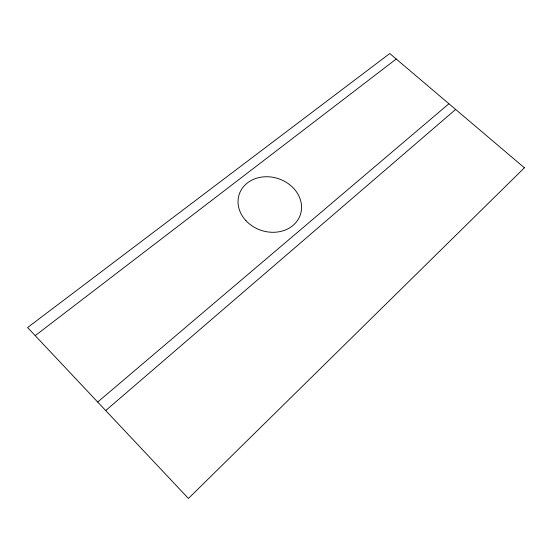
<?xml version="1.0" encoding="UTF-8"?>
<svg xmlns="http://www.w3.org/2000/svg" width="552" height="552" viewBox="0 0 552 552"><rect width="100%" height="100%" fill="white"/><g stroke="black" fill="none" stroke-linecap="round" stroke-linejoin="round"><path stroke-width="0.83" d="M105.701 410.55L455.642 109.441M97.69 402.035L448.928 103.741M35.211 335.637L396.232 59.016M524.4 167.801L188.425 498.47L27.6 327.55L389.767 53.53L524.4 167.801M245.992 220.731A32.23 27.248 18.4 0 0 299.922 215.935A32.23 27.248 18.4 0 0 263.476 176.868A32.23 27.248 18.4 0 0 245.992 220.731"/></g></svg>
